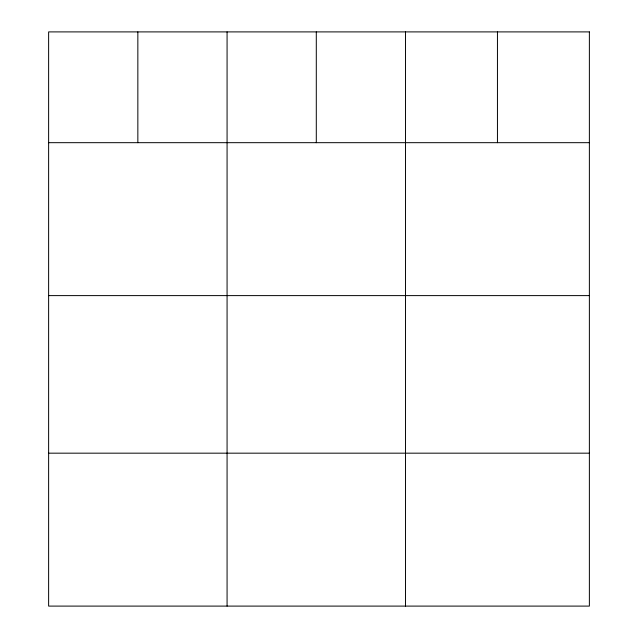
<?xml version="1.0" encoding="UTF-8"?>
<svg xmlns="http://www.w3.org/2000/svg" width="638" height="638" viewBox="0 0 638 638"><rect width="100%" height="100%" fill="white"/><g stroke="black" fill="none" stroke-linecap="round" stroke-linejoin="round"><path stroke-width="0.96" d="M48.624 142.681L589.376 142.681M48.624 295.609L589.376 295.609M48.624 453.171L589.376 453.171M497.449 31.9L497.449 142.681M405.521 31.9L405.521 606.1M316.296 31.9L316.296 142.681M227.072 31.9L227.072 606.1M137.848 31.9L137.848 142.681M589.376 31.9L48.624 31.9L48.624 606.1L589.376 606.1L589.376 31.9"/></g></svg>
